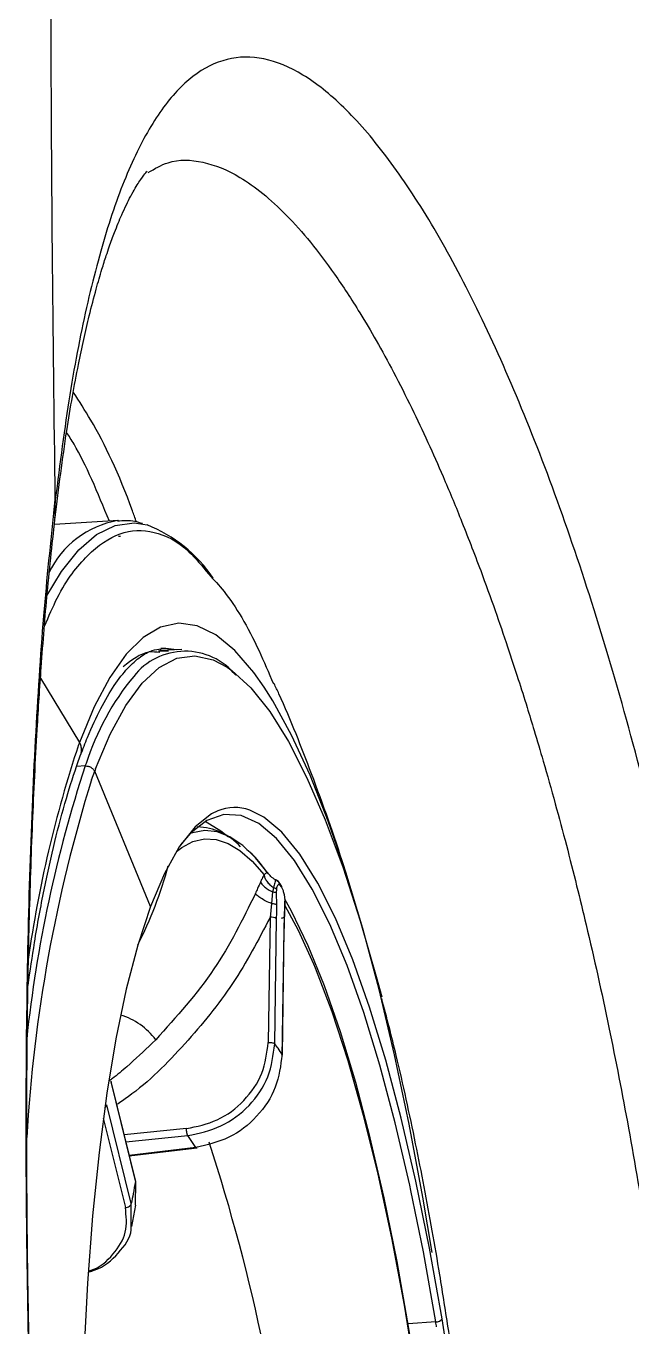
# Model space of a CAD drawing. Extents: x 400 to 501, y 484 to 634.
# Drawn here: x 411.449 to 412.741, y 548.428 to 551.202 of the extents above; entities that cross this region are included whole.
import ezdxf

# ---------------------------------------------------------------- set-up
doc = ezdxf.new("R2010")
doc.units = 0
doc.header["$MEASUREMENT"] = 0
doc.layers.add('1', color=4, linetype='Continuous')
doc.layers.add('DIM', color=3, linetype='Continuous')

# ---------------------------------------------------------------- blocks, each defined once
blk = doc.blocks.new('2026 GRANDEE')
at = {"layer": '1', "color": 3, "linetype": 'Continuous', "lineweight": 25}
for p, q in [((-38.9133, -46.648), (-38.9149, -46.6801)), ((-38.7783, -46.6928), (-38.9151, -46.701)), ((-38.7804, -46.693), (-38.7783, -46.6928)), ((-38.7756, -46.727), (-38.7786, -46.7268)), ((-38.7777, -46.7261), (-38.7743, -46.7261)), ((-38.6862, -46.9656), (-38.6886, -46.9658)), ((-38.6936, -46.9702), (-38.6718, -46.9708)), ((-38.6438, -46.9679), (-38.6904, -46.9698)), ((-38.9447, -47.0286), (-38.8616, -47.1657)), ((-38.8495, -47.216), (-38.8676, -47.2168)), ((-38.8359, -47.2455), (-38.8293, -47.2274)), ((-38.7104, -47.516), (-38.8293, -47.2274)), ((-38.4325, -47.4698), (-38.436, -47.4648)), ((-38.4501, -47.4845), (-38.4525, -47.5095)), ((-38.4525, -47.5095), (-38.4553, -47.5388)), ((-38.425, -47.5375), (-38.424, -47.5134)), ((-38.424, -47.5052), (-38.4241, -47.5045)), ((-38.424, -47.5135), (-38.4239, -47.5051)), ((-38.4553, -47.5388), (-38.4593, -47.8055)), ((-38.4455, -47.8086), (-38.4415, -47.5419)), ((-38.4257, -47.5625), (-38.4249, -47.5372)), ((-38.4258, -47.5646), (-38.4298, -47.8312)), ((-38.4295, -47.8371), (-38.4255, -47.5655)), ((-38.6993, -47.8), (-38.7065, -47.8072)), ((-38.7417, -48.1033), (-38.7944, -47.8896)), ((-38.7944, -47.8917), (-38.7425, -48.1024)), ((-38.7512, -48.1492), (-38.8031, -47.9385)), ((-38.8109, -47.967), (-38.7639, -48.1576)), ((-38.6339, -47.9893), (-38.7665, -48.0029)), ((-38.7628, -48.0178), (-38.6311, -48.0043)), ((-38.6135, -48.0296), (-38.6311, -48.0043)), ((-38.6135, -48.0296), (-38.7557, -48.0468)), ((-38.7555, -48.0475), (-38.6106, -48.0301)), ((-38.7425, -48.1024), (-38.7427, -48.1524)), ((-38.7515, -48.1979), (-38.7512, -48.1492)), ((-38.7498, -48.1981), (-38.7413, -48.1525)), ((-38.1023, -48.4017), (-38.1612, -48.4057))]:
    blk.add_line(p, q, dxfattribs=at)
at = {"layer": '1', "color": 3, "linetype": 'Continuous', "lineweight": 25, "flags": 128}
for points in [[(-38.9324, -46.8555), (-38.9002, -46.8016), (-38.8634, -46.7552), (-38.8251, -46.7223), (-38.7856, -46.7031), (-38.7452, -46.6978), (-38.7177, -46.7019)], [(-38.468, -47.0479), (-38.49, -47.0168), (-38.5304, -46.9699), (-38.5708, -46.9366), (-38.6107, -46.9171), (-38.6501, -46.9115), (-38.6887, -46.9198), (-38.7262, -46.942), (-38.7625, -46.9779), (-38.7973, -47.0274), (-38.8304, -47.0901), (-38.8616, -47.1657)], [(-38.6547, -46.9683), (-38.6777, -46.9654), (-38.6862, -46.9656)], [(-38.8274, -47.2222), (-38.7962, -47.148), (-38.7631, -47.087), (-38.7283, -47.0395), (-38.692, -47.0058), (-38.6545, -46.9862), (-38.6159, -46.9808), (-38.5766, -46.9896), (-38.5472, -47.0051)], [(-38.5472, -47.0051), (-38.5367, -47.0125), (-38.4966, -47.0493), (-38.4563, -47.1), (-38.4163, -47.1641), (-38.3768, -47.2413), (-38.3379, -47.3311), (-38.2999, -47.4329), (-38.2631, -47.5462), (-38.2277, -47.6701), (-38.2176, -47.7084)], [(-38.1098, -48.2534), (-38.1297, -48.1358), (-38.1588, -47.9801), (-38.1901, -47.8321), (-38.2232, -47.6927), (-38.2579, -47.5626), (-38.2942, -47.4426), (-38.3317, -47.3335), (-38.3703, -47.2358), (-38.4097, -47.1501), (-38.4496, -47.077), (-38.468, -47.0479)], [(-38.5669, -47.3114), (-38.5802, -47.3179), (-38.6153, -47.3456), (-38.6489, -47.3881), (-38.6806, -47.4451), (-38.7104, -47.516)], [(-38.1552, -48.1214), (-38.1577, -48.1098), (-38.1886, -47.9768), (-38.2213, -47.8537), (-38.2557, -47.7416), (-38.2913, -47.6412), (-38.328, -47.5533), (-38.3655, -47.4786), (-38.4034, -47.4177), (-38.4416, -47.371), (-38.4796, -47.3389), (-38.5173, -47.3216), (-38.5543, -47.3193), (-38.5903, -47.332), (-38.6252, -47.3595), (-38.6465, -47.3845)], [(-38.0888, -48.3949), (-38.1156, -48.2441), (-38.1446, -48.1011), (-38.1758, -47.9672), (-38.2087, -47.8433), (-38.2433, -47.7303), (-38.2792, -47.6293), (-38.3161, -47.5408), (-38.3539, -47.4656), (-38.3921, -47.4043), (-38.4305, -47.3573), (-38.4688, -47.3249), (-38.4986, -47.31)], [(-38.4589, -47.446), (-38.4863, -47.412), (-38.5137, -47.3857), (-38.541, -47.3671), (-38.568, -47.3563), (-38.5947, -47.3534), (-38.6209, -47.3583), (-38.6258, -47.3602)], [(-38.5938, -47.334), (-38.5601, -47.3541), (-38.5444, -47.3673)], [(-38.6552, -47.3982), (-38.6439, -47.3896), (-38.6199, -47.3771), (-38.5954, -47.3715), (-38.5704, -47.3728), (-38.5451, -47.3812), (-38.5196, -47.3966), (-38.4939, -47.4188), (-38.4682, -47.4479)], [(-38.7104, -47.516), (-38.7373, -47.598), (-38.7619, -47.6921), (-38.7839, -47.7977), (-38.8034, -47.914), (-38.82, -48.0402), (-38.8338, -48.1754), (-38.8446, -48.3186), (-38.8523, -48.4688)], [(-38.1019, -48.8396), (-38.1158, -48.7195), (-38.1364, -48.565), (-38.1595, -48.4156), (-38.1849, -48.2726), (-38.2124, -48.1368), (-38.2418, -48.0093), (-38.273, -47.8909), (-38.3056, -47.7827), (-38.3395, -47.6852), (-38.3744, -47.5992), (-38.4101, -47.5254), (-38.4242, -47.4999)], [(-38.424, -47.5136), (-38.3959, -47.566), (-38.3631, -47.6378)], [(-38.4255, -47.5655), (-38.4255, -47.5654), (-38.4258, -47.5646)], [(-38.3631, -47.6378), (-38.3595, -47.6464), (-38.3241, -47.7394), (-38.2899, -47.8443), (-38.2571, -47.9604), (-38.2261, -48.0866), (-38.1969, -48.2221), (-38.17, -48.3658), (-38.1453, -48.5166), (-38.1233, -48.6734), (-38.104, -48.8349)], [(-38.7951, -47.8881), (-38.7947, -47.8888), (-38.7944, -47.8896)], [(-38.7944, -47.8896), (-38.7943, -47.8902), (-38.7944, -47.8917)], [(-38.1023, -48.4017), (-38.1288, -48.2518), (-38.1552, -48.1214)], [(-38.1254, -51.0563), (-38.0978, -50.9719), (-38.0727, -50.8747), (-38.0502, -50.7654), (-38.0305, -50.6448), (-38.0137, -50.5138), (-38.0001, -50.3736), (-37.9895, -50.225), (-37.9823, -50.0693), (-37.9784, -49.9077), (-37.9778, -49.7413), (-37.9806, -49.5715), (-37.9867, -49.3994), (-37.996, -49.2266), (-38.0086, -49.0541), (-38.0243, -48.8835), (-38.043, -48.7159), (-38.0646, -48.5526), (-38.0888, -48.3949)]]:
    blk.add_lwpolyline(points, dxfattribs=at)
at = {"layer": '1', "color": 3, "linetype": 'Continuous', "lineweight": 25}
for centre, radius, start, end in [((-38.7459, -46.8902), 0.2003, 99.9159, 154.5448), ((-38.8277, -46.9821), 0.3009, 33.5536, 68.5702), ((-38.6363, -47.1107), 0.1393, 39.3677, 142.0847), ((-38.3164, -47.3802), 0.5575, 140.4412, 162.2985), ((-36.4022, -47.99), 2.5941, 161.5928, 171.9922), ((-37.1997, -47.7776), 1.771, 159.7874, 159.9668), ((-36.1715, -48.0936), 2.8182, 161.8553, 173.9864), ((-37.816, -47.5971), 1.1016, 159.4635, 159.7563), ((-37.7977, -47.6083), 1.0998, 159.4417, 159.7344), ((-35.7959, -48.1906), 3.1835, 162.7296, 176.714), ((-38.5309, -47.3998), 0.0954, 70.2455, 112.1777), ((-38.6149, -47.477), 0.1311, 42.6265, 88.1052), ((-39.5648, -47.1835), 0.9255, 333.4208, 344.6366), ((-38.4523, -47.5579), 0.0194, 55.9574, 98.9049), ((-38.8153, -47.885), 0.1438, 36.2264, 73.2986), ((-38.8127, -47.9357), 0.00996, 299.675, 343.7496), ((-42.5413, -49.3063), 4.1603, 5.5131, 18.0358), ((-38.1009, -48.3876), 0.0141, 264.4668, 328.7313), ((-45.8093, -49.6747), 7.8114, 9.30015, 9.37958)]:
    blk.add_arc(centre, radius, start, end, dxfattribs=at)
for points, knots in [([(-38.9133, -46.648), (-38.9177, -46.2943), (-38.9265, -45.5868), (-38.9177, -44.8793), (-38.9133, -44.5256)], [0, 0, 0, 0, 0.5, 1, 1, 1, 1]), ([(-37.3598, -49.4081), (-37.3652, -49.2938), (-37.3759, -49.0651), (-37.4049, -48.7237), (-37.4431, -48.3873), (-37.4911, -48.0587), (-37.5479, -47.7407), (-37.613, -47.4362), (-37.6854, -47.148), (-37.7641, -46.8789), (-37.8479, -46.6316), (-37.9357, -46.4087), (-38.026, -46.2125), (-38.1175, -46.0455), (-38.2089, -45.9095), (-38.2988, -45.8062), (-38.386, -45.7369), (-38.4694, -45.7025), (-38.548, -45.7035), (-38.6208, -45.7398), (-38.6874, -45.8109), (-38.7471, -45.9159), (-38.7998, -46.0533), (-38.8451, -46.2222), (-38.8836, -46.4181), (-38.9034, -46.5715), (-38.9133, -46.648)], [0, 0, 0, 0, 0.040259, 0.080533, 0.120872, 0.161318, 0.201913, 0.242689, 0.283676, 0.324891, 0.366343, 0.408032, 0.449946, 0.492067, 0.534366, 0.576807, 0.619354, 0.661965, 0.704592, 0.747187, 0.789709, 0.832117, 0.874378, 0.91646, 0.958339, 1, 1, 1, 1]), ([(-38.7154, -45.9505), (-38.7015, -45.9424), (-38.6649, -45.9212), (-38.5994, -45.924), (-38.5312, -45.9508), (-38.471, -45.9936), (-38.4208, -46.0398), (-38.3697, -46.0974), (-38.3175, -46.1667), (-38.2705, -46.2382), (-38.2285, -46.3093), (-38.1916, -46.3769), (-38.1549, -46.4494), (-38.1197, -46.524), (-38.0848, -46.6026), (-38.0472, -46.6931), (-38.0102, -46.7888), (-37.9769, -46.8806), (-37.9503, -46.9583), (-37.9276, -47.0274), (-37.9088, -47.0871), (-37.891, -47.1451), (-37.8709, -47.2132), (-37.848, -47.2946), (-37.8242, -47.3834), (-37.8023, -47.4695), (-37.7713, -47.5974), (-37.7335, -47.7681), (-37.6902, -47.9901), (-37.6522, -48.2155), (-37.6151, -48.4742), (-37.5819, -48.7632), (-37.5545, -49.0847), (-37.5446, -49.2997), (-37.5396, -49.4076)], [0, 0, 0, 0, 0.036022, 0.094445, 0.152902, 0.187381, 0.222541, 0.25713, 0.291621, 0.32744, 0.35051, 0.374888, 0.400577, 0.423379, 0.445087, 0.47051, 0.499659, 0.52112, 0.540015, 0.556338, 0.570085, 0.581251, 0.595734, 0.615401, 0.634133, 0.651926, 0.668778, 0.711714, 0.752221, 0.794293, 0.835105, 0.890319, 0.944967, 1, 1, 1, 1]), ([(-38.9139, -46.6869), (-38.9059, -46.6235), (-38.891, -46.5062), (-38.8658, -46.3657), (-38.8442, -46.2677), (-38.8271, -46.202), (-38.8149, -46.1598), (-38.8054, -46.1299), (-38.7964, -46.1035), (-38.7854, -46.0737), (-38.7701, -46.0363), (-38.7509, -45.9968), (-38.7334, -45.9677), (-38.7203, -45.9504), (-38.7185, -45.9484), (-38.7175, -45.9474)], [0, 0, 0, 0, 0.134736, 0.249231, 0.343328, 0.400446, 0.445995, 0.479958, 0.504417, 0.548679, 0.611594, 0.692245, 0.78453, 0.88713, 1, 1, 1, 1]), ([(-38.7404, -46.6955), (-38.7432, -46.6875), (-38.7744, -46.5994), (-38.8196, -46.5041), (-38.8621, -46.4387), (-38.8744, -46.4198)], [0, 0, 0, 0, 0.066209, 0.73052, 1, 1, 1, 1]), ([(-38.798, -46.694), (-38.8229, -46.6335), (-38.8529, -46.5606), (-38.8839, -46.5127), (-38.8892, -46.5046)], [0, 0, 0, 0, 0.829096, 1, 1, 1, 1]), ([(-38.9435, -49.1677), (-38.9494, -49.044), (-38.9611, -48.7969), (-38.9713, -48.4331), (-38.976, -48.081), (-38.9748, -47.7457), (-38.9679, -47.4315), (-38.9553, -47.1425), (-38.9378, -46.8791), (-38.9213, -46.7243), (-38.9133, -46.648)], [0, 0, 0, 0, 0.129853, 0.259381, 0.388132, 0.51555, 0.641013, 0.763923, 0.883731, 1, 1, 1, 1]), ([(-38.9425, -49.1688), (-38.9473, -49.0699), (-38.9563, -48.8823), (-38.9651, -48.6191), (-38.9706, -48.3894), (-38.9733, -48.1931), (-38.9742, -48.029), (-38.9739, -47.8916), (-38.9729, -47.7725), (-38.9706, -47.6229), (-38.966, -47.4427), (-38.959, -47.2696), (-38.9512, -47.125), (-38.9427, -46.9933), (-38.9303, -46.8381), (-38.9189, -46.7348), (-38.9129, -46.6802)], [0, 0, 0, 0, 0.104631, 0.198554, 0.281675, 0.353975, 0.415495, 0.466329, 0.511312, 0.554349, 0.643974, 0.731515, 0.775695, 0.836681, 0.913651, 1, 1, 1, 1]), ([(-38.9361, -46.9179), (-38.9272, -46.8971), (-38.8988, -46.8303), (-38.8449, -46.762), (-38.7758, -46.7128), (-38.7032, -46.712), (-38.6394, -46.7423), (-38.6002, -46.79), (-38.5861, -46.8073)], [0, 0, 0, 0, 0.090805, 0.289962, 0.489118, 0.688275, 0.887432, 1, 1, 1, 1]), ([(-38.7273, -46.6993), (-38.7328, -46.6975), (-38.7503, -46.6916), (-38.7685, -46.693), (-38.781, -46.694)], [0, 0, 0, 0, 0.309425, 1, 1, 1, 1]), ([(-38.5861, -46.8073), (-38.5752, -46.8189), (-38.5393, -46.8571), (-38.4928, -46.9361), (-38.4586, -47.0169), (-38.4484, -47.0409)], [0, 0, 0, 0, 0.234272, 0.773111, 1, 1, 1, 1]), ([(-38.8592, -47.1926), (-38.8544, -47.1799), (-38.8404, -47.1434), (-38.8165, -47.092), (-38.7876, -47.0427), (-38.7589, -47.006), (-38.7313, -46.9816), (-38.7078, -46.9687), (-38.694, -46.9672), (-38.6878, -46.9665)], [0, 0, 0, 0, 0.085151, 0.243882, 0.401562, 0.557964, 0.713847, 0.871105, 1, 1, 1, 1]), ([(-38.6903, -46.9741), (-38.6981, -46.9732), (-38.725, -46.9701), (-38.7503, -46.9902), (-38.7683, -47.0046)], [0, 0, 0, 0, 0.290033, 1, 1, 1, 1]), ([(-38.2854, -47.4729), (-38.2895, -47.4589), (-38.3135, -47.3773), (-38.3635, -47.2411), (-38.4135, -47.1111), (-38.4434, -47.0475), (-38.4469, -47.0402)], [0, 0, 0, 0, 0.0941174, 0.5501788, 0.9479659, 1, 1, 1, 1]), ([(-38.8595, -47.1925), (-38.8591, -47.1917), (-38.8576, -47.1885), (-38.8571, -47.182), (-38.858, -47.1736), (-38.8604, -47.1683), (-38.8616, -47.1657)], [0, 0, 0, 0, 0.0958388, 0.397216, 0.6985927, 1, 1, 1, 1]), ([(-38.9714, -47.6843), (-38.9669, -47.6533), (-38.9564, -47.5812), (-38.9373, -47.4786), (-38.9146, -47.3757), (-38.8904, -47.2853), (-38.8716, -47.2265), (-38.8611, -47.1979), (-38.8592, -47.1926)], [0, 0, 0, 0, 0.154567, 0.358935, 0.562908, 0.766347, 0.957532, 1, 1, 1, 1]), ([(-38.8495, -47.216), (-38.8474, -47.216), (-38.8433, -47.2162), (-38.8375, -47.2186), (-38.8325, -47.2224), (-38.8304, -47.2257), (-38.8293, -47.2274)], [0, 0, 0, 0, 0.249988, 0.499993, 0.749982, 1, 1, 1, 1]), ([(-38.462, -47.4429), (-38.4714, -47.4301), (-38.4854, -47.4108), (-38.5, -47.3986), (-38.5049, -47.3945)], [0, 0, 0, 0, 0.665933, 1, 1, 1, 1]), ([(-38.4761, -47.4637), (-38.478, -47.4682), (-38.4816, -47.4762), (-38.4852, -47.4844), (-38.4867, -47.488)], [0, 0, 0, 0, 0.560525, 1, 1, 1, 1]), ([(-38.4682, -47.4479), (-38.4697, -47.4506), (-38.4723, -47.4555), (-38.4749, -47.4612), (-38.4761, -47.4637)], [0, 0, 0, 0, 0.560481, 1, 1, 1, 1]), ([(-38.4761, -47.4637), (-38.4752, -47.4652), (-38.4735, -47.4683), (-38.4676, -47.4738), (-38.4597, -47.4794), (-38.4532, -47.4828), (-38.4501, -47.4845)], [0, 0, 0, 0, 0.2399734, 0.4930219, 0.7497924, 1, 1, 1, 1]), ([(-38.4589, -47.446), (-38.4598, -47.4445), (-38.4614, -47.4417), (-38.4661, -47.446), (-38.4682, -47.4479)], [0, 0, 0, 0, 0.571719, 1, 1, 1, 1]), ([(-38.4682, -47.4479), (-38.4678, -47.4501), (-38.4669, -47.4547), (-38.4626, -47.462), (-38.4563, -47.4693), (-38.4508, -47.4734), (-38.448, -47.4754)], [0, 0, 0, 0, 0.241725, 0.494675, 0.750451, 1, 1, 1, 1]), ([(-38.4411, -47.46), (-38.4447, -47.4581), (-38.4519, -47.4544), (-38.4568, -47.4485), (-38.4592, -47.4456)], [0, 0, 0, 0, 0.506602, 1, 1, 1, 1]), ([(-38.443, -47.4587), (-38.443, -47.4586), (-38.4438, -47.4577), (-38.4444, -47.4593), (-38.4453, -47.4646), (-38.4471, -47.4717), (-38.448, -47.4754)], [0, 0, 0, 0, 0.006548, 0.320169, 0.651352, 1, 1, 1, 1]), ([(-38.436, -47.4648), (-38.4371, -47.4634), (-38.4394, -47.4605), (-38.4419, -47.4592), (-38.4432, -47.4585)], [0, 0, 0, 0, 0.497762, 1, 1, 1, 1]), ([(-38.4409, -47.4611), (-38.44, -47.4615), (-38.438, -47.4624), (-38.4358, -47.4648), (-38.4343, -47.4677), (-38.4342, -47.4698), (-38.4341, -47.4709)], [0, 0, 0, 0, 0.24468, 0.499989, 0.755344, 1, 1, 1, 1]), ([(-38.4375, -47.466), (-38.4365, -47.4664), (-38.4346, -47.4673), (-38.4324, -47.4697), (-38.4309, -47.4726), (-38.4308, -47.4748), (-38.4307, -47.4758)], [0, 0, 0, 0, 0.24465, 0.50003, 0.755335, 1, 1, 1, 1]), ([(-38.4867, -47.488), (-38.5138, -47.5431), (-38.5694, -47.6561), (-38.6553, -47.7512), (-38.6993, -47.8)], [0, 0, 0, 0, 0.4870734, 1, 1, 1, 1]), ([(-38.4525, -47.5095), (-38.4565, -47.5077), (-38.4646, -47.5042), (-38.4752, -47.4981), (-38.4832, -47.4924), (-38.4856, -47.4894), (-38.4867, -47.488)], [0, 0, 0, 0, 0.2512249, 0.5106759, 0.7646477, 1, 1, 1, 1]), ([(-38.448, -47.4754), (-38.4484, -47.477), (-38.4491, -47.4799), (-38.4498, -47.4831), (-38.4501, -47.4845)], [0, 0, 0, 0, 0.554527, 1, 1, 1, 1]), ([(-38.4501, -47.4845), (-38.449, -47.4846), (-38.447, -47.4848), (-38.4444, -47.4853), (-38.4424, -47.4859), (-38.4418, -47.4864), (-38.4415, -47.4867)], [0, 0, 0, 0, 0.245309, 0.500041, 0.75467, 1, 1, 1, 1]), ([(-38.448, -47.4754), (-38.4472, -47.4756), (-38.4456, -47.4761), (-38.4436, -47.4772), (-38.442, -47.4784), (-38.4415, -47.4793), (-38.4413, -47.4798)], [0, 0, 0, 0, 0.246652, 0.500046, 0.753489, 1, 1, 1, 1]), ([(-38.4415, -47.4867), (-38.4415, -47.4854), (-38.4415, -47.483), (-38.4413, -47.4808), (-38.4413, -47.4798)], [0, 0, 0, 0, 0.559717, 1, 1, 1, 1]), ([(-38.4413, -47.5116), (-38.4414, -47.5069), (-38.4414, -47.4986), (-38.4415, -47.4903), (-38.4415, -47.4867)], [0, 0, 0, 0, 0.5599955, 1, 1, 1, 1]), ([(-38.4413, -47.4798), (-38.4411, -47.4781), (-38.4408, -47.4747), (-38.4398, -47.471), (-38.4384, -47.4685), (-38.4364, -47.4682), (-38.4349, -47.47), (-38.4341, -47.4709)], [0, 0, 0, 0, 0.151229, 0.315239, 0.497178, 0.734631, 1, 1, 1, 1]), ([(-38.4341, -47.4709), (-38.4335, -47.4718), (-38.4323, -47.4734), (-38.4312, -47.4751), (-38.4307, -47.4758)], [0, 0, 0, 0, 0.5600081, 1, 1, 1, 1]), ([(-38.4307, -47.4758), (-38.4297, -47.4775), (-38.4279, -47.4807), (-38.4258, -47.4888), (-38.4245, -47.4971), (-38.4242, -47.5021), (-38.4241, -47.5045)], [0, 0, 0, 0, 0.333254, 0.622414, 0.821466, 1, 1, 1, 1]), ([(-38.4525, -47.5095), (-38.4513, -47.5095), (-38.4487, -47.5096), (-38.4452, -47.51), (-38.4426, -47.5107), (-38.4417, -47.5113), (-38.4413, -47.5116)], [0, 0, 0, 0, 0.243174, 0.499927, 0.756867, 1, 1, 1, 1]), ([(-38.4415, -47.5419), (-38.4414, -47.5363), (-38.4413, -47.5263), (-38.4413, -47.5161), (-38.4413, -47.5116)], [0, 0, 0, 0, 0.5599647, 1, 1, 1, 1]), ([(-38.4241, -47.5116), (-38.4243, -47.5161), (-38.4245, -47.524), (-38.4248, -47.5318), (-38.425, -47.5353)], [0, 0, 0, 0, 0.559999, 1, 1, 1, 1]), ([(-38.4241, -47.5045), (-38.4241, -47.5059), (-38.424, -47.5083), (-38.4241, -47.5106), (-38.4241, -47.5116)], [0, 0, 0, 0, 0.55972, 1, 1, 1, 1]), ([(-38.4553, -47.5388), (-38.4804, -47.5867), (-38.5307, -47.6827), (-38.6353, -47.81), (-38.7202, -47.8963), (-38.7743, -47.9327), (-38.7825, -47.9382)], [0, 0, 0, 0, 0.3137274, 0.628503, 0.9443155, 1, 1, 1, 1]), ([(-38.4311, -47.5404), (-38.43, -47.5402), (-38.4278, -47.5397), (-38.4256, -47.5384), (-38.4245, -47.5369), (-38.4248, -47.5358), (-38.425, -47.5353)], [0, 0, 0, 0, 0.243044, 0.499982, 0.756895, 1, 1, 1, 1]), ([(-38.425, -47.5353), (-38.4252, -47.5407), (-38.4255, -47.5503), (-38.4257, -47.5603), (-38.4258, -47.5646)], [0, 0, 0, 0, 0.559971, 1, 1, 1, 1]), ([(-38.0937, -48.3009), (-38.099, -48.2695), (-38.115, -48.1749), (-38.1452, -48.0183), (-38.1807, -47.8533), (-38.207, -47.7523), (-38.2175, -47.7119)], [0, 0, 0, 0, 0.153773, 0.463338, 0.785171, 1, 1, 1, 1]), ([(-38.7065, -47.8072), (-38.7245, -47.824), (-38.7521, -47.85), (-38.7832, -47.8766), (-38.7964, -47.8861), (-38.7988, -47.8879)], [0, 0, 0, 0, 0.603075, 0.927547, 1, 1, 1, 1]), ([(-38.6339, -47.9893), (-38.6113, -47.9846), (-38.5658, -47.9751), (-38.5085, -47.9316), (-38.468, -47.8727), (-38.4622, -47.8279), (-38.4593, -47.8055)], [0, 0, 0, 0, 0.247078, 0.497577, 0.749291, 1, 1, 1, 1]), ([(-38.6311, -48.0043), (-38.6068, -47.9991), (-38.5582, -47.9887), (-38.4973, -47.9424), (-38.4548, -47.8799), (-38.4486, -47.8324), (-38.4455, -47.8086)], [0, 0, 0, 0, 0.2499906, 0.4997628, 0.7491808, 1, 1, 1, 1]), ([(-38.4593, -47.8055), (-38.4578, -47.8055), (-38.4547, -47.8054), (-38.4504, -47.8061), (-38.447, -47.8071), (-38.446, -47.8081), (-38.4455, -47.8086)], [0, 0, 0, 0, 0.250052, 0.500015, 0.750007, 1, 1, 1, 1]), ([(-38.4298, -47.8312), (-38.4327, -47.8267), (-38.4379, -47.8188), (-38.4431, -47.8117), (-38.4455, -47.8086)], [0, 0, 0, 0, 0.560058, 1, 1, 1, 1]), ([(-38.4298, -47.8312), (-38.4329, -47.8549), (-38.439, -47.9024), (-38.4811, -47.9656), (-38.5414, -48.0128), (-38.5895, -48.024), (-38.6135, -48.0296)], [0, 0, 0, 0, 0.2499686, 0.499505, 0.74995, 1, 1, 1, 1]), ([(-38.6311, -48.0043), (-38.6312, -48.004), (-38.6315, -48.0034), (-38.6322, -48.0015), (-38.6329, -47.9984), (-38.6335, -47.9946), (-38.6338, -47.9915), (-38.6339, -47.99), (-38.6339, -47.9893)], [0, 0, 0, 0, 0.124215, 0.248777, 0.500018, 0.751279, 0.875815, 1, 1, 1, 1]), ([(-38.6135, -48.0296), (-38.6131, -48.0299), (-38.6124, -48.0306), (-38.6117, -48.03), (-38.6115, -48.029), (-38.6115, -48.029)], [0, 0, 0, 0, 0.4884919, 0.9768998, 1, 1, 1, 1]), ([(-38.7425, -48.1024), (-38.7441, -48.1109), (-38.7471, -48.1262), (-38.7499, -48.1422), (-38.7512, -48.1492)], [0, 0, 0, 0, 0.5600478, 1, 1, 1, 1]), ([(-38.8412, -48.2926), (-38.8404, -48.2924), (-38.8183, -48.2864), (-38.7878, -48.258), (-38.7583, -48.2114), (-38.762, -48.1755), (-38.7639, -48.1576)], [0, 0, 0, 0, 0.012669, 0.341162, 0.671238, 1, 1, 1, 1]), ([(-38.7639, -48.1576), (-38.7623, -48.1574), (-38.7593, -48.1569), (-38.7553, -48.1549), (-38.7522, -48.1522), (-38.7515, -48.1502), (-38.7512, -48.1492)], [0, 0, 0, 0, 0.2499992, 0.5000075, 0.7500531, 1, 1, 1, 1]), ([(-38.8413, -48.2944), (-38.8375, -48.2935), (-38.8111, -48.2866), (-38.7776, -48.2555), (-38.7511, -48.2212), (-38.7515, -48.2003), (-38.7515, -48.1979)], [0, 0, 0, 0, 0.072464, 0.509054, 0.945019, 1, 1, 1, 1]), ([(-38.0327, -50.8375), (-38.0256, -50.7851), (-38.0095, -50.6657), (-37.9929, -50.4779), (-37.9801, -50.2786), (-37.9727, -50.0854), (-37.9697, -49.8959), (-37.9706, -49.7084), (-37.9751, -49.5222), (-37.9831, -49.3368), (-37.9944, -49.1521), (-38.0091, -48.9681), (-38.0273, -48.7848), (-38.049, -48.602), (-38.0713, -48.4405), (-38.0873, -48.341), (-38.0937, -48.3009)], [0, 0, 0, 0, 0.067736, 0.154325, 0.234835, 0.311305, 0.385117, 0.457169, 0.528082, 0.59832, 0.668268, 0.738261, 0.808538, 0.879467, 0.951474, 1, 1, 1, 1])]:
    blk.add_open_spline(points, degree=3, knots=knots, dxfattribs=at)

msp = doc.modelspace()

# ---------------------------------------------------------------- block references
at = {"layer": 'DIM'}
msp.add_blockref('2026 GRANDEE', (450.4248, 596.8403), dxfattribs=at)

doc.saveas('drawing.dxf')
